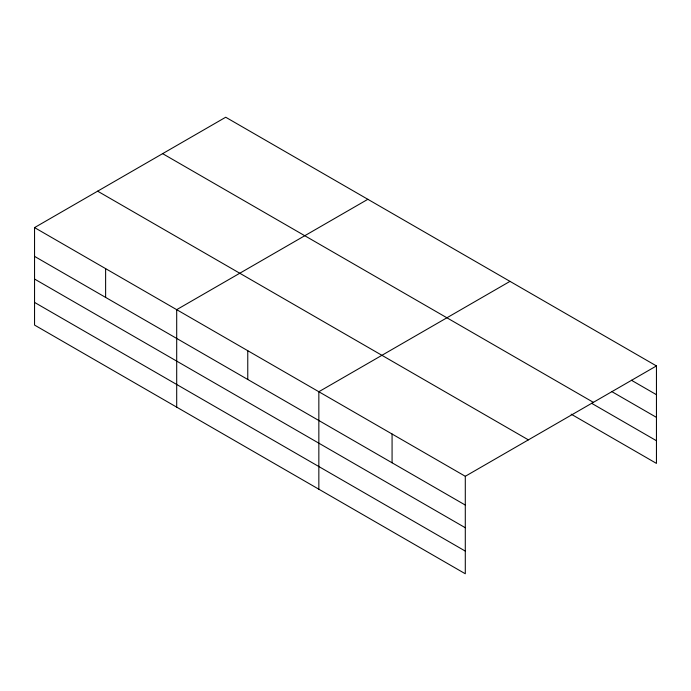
<?xml version="1.0" encoding="UTF-8"?>
<svg xmlns="http://www.w3.org/2000/svg" width="691" height="691" viewBox="0 0 691 691"><rect width="100%" height="100%" fill="white"/><g stroke="black" fill="none" stroke-linecap="round" stroke-linejoin="round"><path stroke-width="1.04" d="M34.55 227.598L465.293 476.289L465.293 573.763L34.55 325.072L34.55 227.598L225.707 117.237L656.45 365.928L656.45 463.402L571.172 414.168M367.854 199.302L176.697 309.663L176.697 407.146M509.993 281.367L318.845 391.728L318.845 489.211M465.293 476.289L656.45 365.928M631.427 380.249L656.45 394.699M611.958 391.685L656.45 417.373M162.627 153.652L593.37 402.343M591.565 403.268L656.45 440.728M97.63 191.174L528.373 439.865M34.55 256.378L465.293 505.061M34.55 279.043L465.293 527.734M34.55 302.408L465.293 551.09M392.073 434.008L392.073 462.789M247.767 350.7L247.767 379.471M105.619 268.626L105.619 297.406"/></g></svg>
